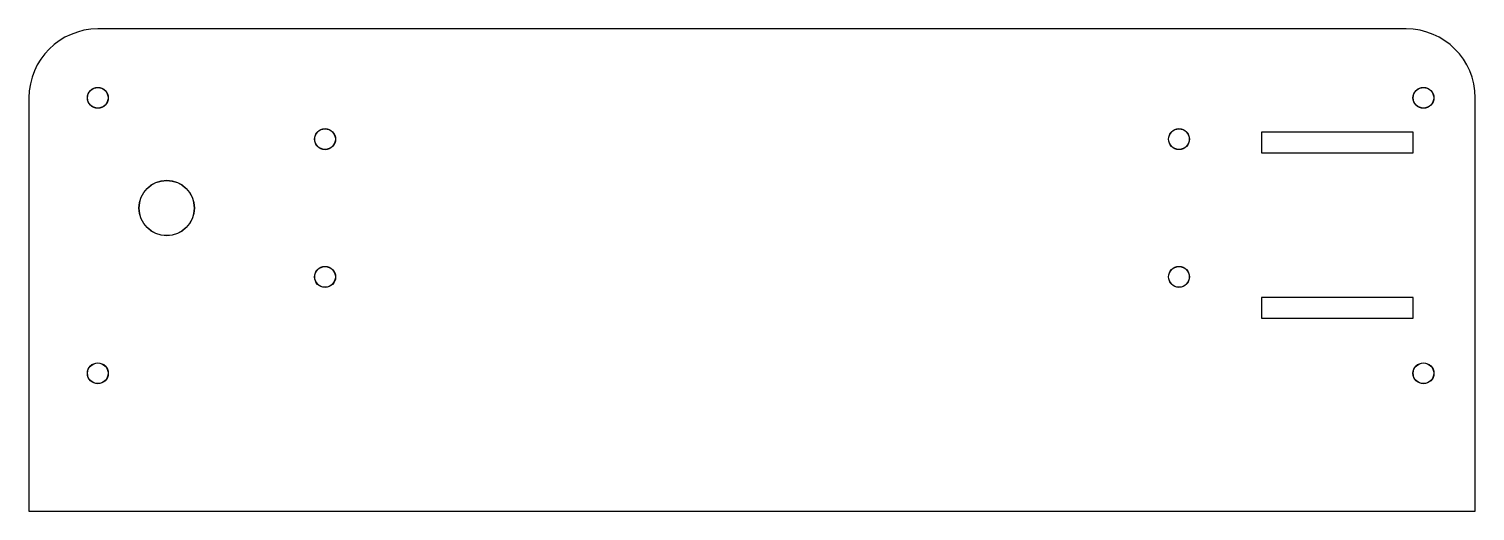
# Paper-space layout 'Sheet2(2)' of a CAD drawing. Header units: millimetres. Extents: x 34 to 244, y 82 to 152.
import ezdxf

# ---------------------------------------------------------------- set-up
doc = ezdxf.new("R2010")
doc.units = ezdxf.units.MM

psp = doc.layouts.new('Sheet2(2)')

# ---------------------------------------------------------------- linework, layer by layer
at = {"color": 7, "linetype": 'Continuous', "lineweight": 25}
for p, q in [((233.8, 151.99), (43.8, 151.99)), ((33.8, 141.99), (33.8, 81.99)), ((243.8, 81.99), (243.8, 141.99)), ((234.8, 136.99), (212.8, 136.99)), ((212.8, 136.99), (212.8, 133.99)), ((234.8, 133.99), (234.8, 136.99)), ((212.8, 133.99), (234.8, 133.99)), ((234.8, 112.99), (212.8, 112.99)), ((212.8, 112.99), (212.8, 109.99)), ((234.8, 109.99), (234.8, 112.99)), ((212.8, 109.99), (234.8, 109.99)), ((33.8, 81.99), (243.8, 81.99))]:
    psp.add_line(p, q, dxfattribs=at)
for centre, radius in [((43.8, 141.99), 1.52), ((43.8, 141.99), 1.5), ((236.3, 141.99), 1.52), ((236.3, 141.99), 1.5), ((76.8, 135.99), 1.53), ((76.8, 135.99), 1.5), ((200.8, 135.99), 1.52), ((200.8, 135.99), 1.5), ((53.8, 125.99), 4.03), ((53.8, 125.99), 4), ((76.8, 115.99), 1.53), ((76.8, 115.99), 1.5), ((200.8, 115.99), 1.52), ((200.8, 115.99), 1.5), ((43.8, 101.99), 1.52), ((43.8, 101.99), 1.5), ((236.3, 101.99), 1.52), ((236.3, 101.99), 1.5)]:
    psp.add_circle(centre, radius, dxfattribs=at)
for centre, start, end in [((43.8, 141.99), 90, 180), ((233.8, 141.99), 0, 90)]:
    psp.add_arc(centre, 10, start, end, dxfattribs=at)

doc.saveas('drawing.dxf')
